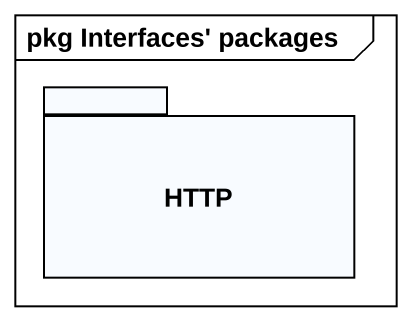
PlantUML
@startuml
mainframe pkg Interfaces' packages
package HTTP {
}
@enduml
